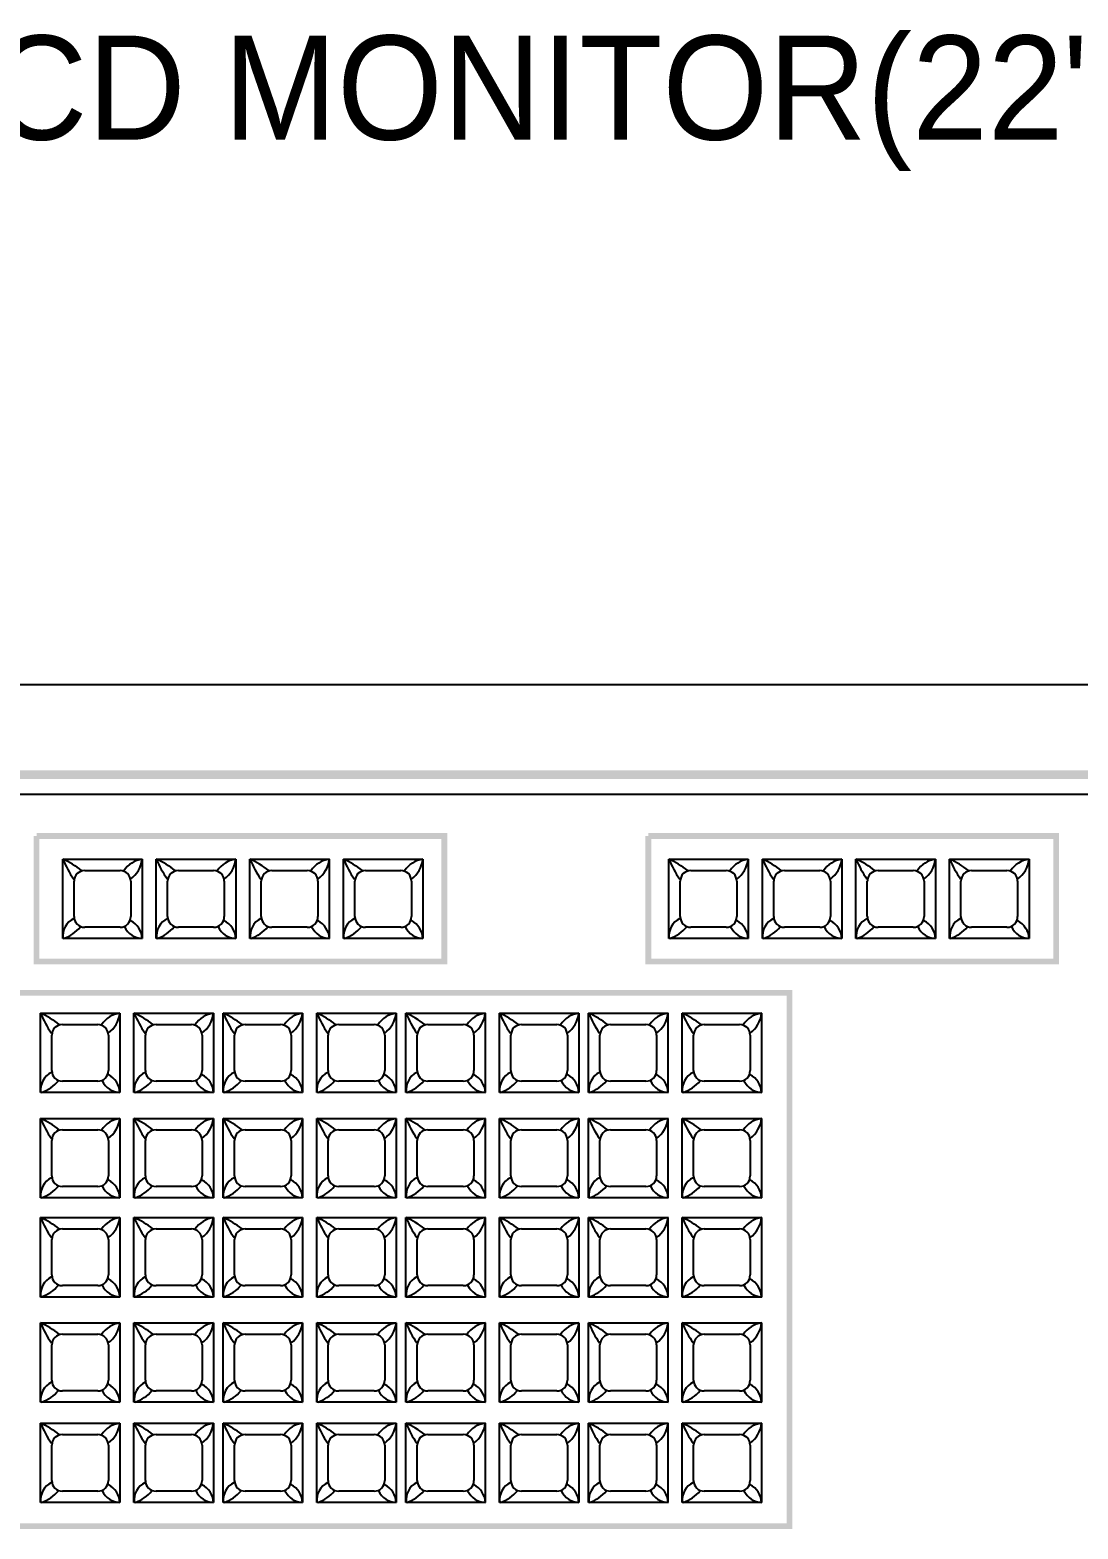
# Model space of a CAD drawing. Header units: millimetres. Extents: x 29838256 to 30236675, y -914750 to -833241.
# Drawn here: x 29840755 to 29842886, y -869224 to -866177 of the extents above; entities that cross this region are included whole.
import ezdxf

# ---------------------------------------------------------------- set-up
doc = ezdxf.new("R2010")
doc.units = ezdxf.units.MM
doc.header["$LTSCALE"] = 600
doc.header["$MEASUREMENT"] = 0
doc.layers.add('PARKING', color=7, linetype='CONTINUOUS')
doc.styles.add('아마노', font='H2GTRM.TTF')

msp = doc.modelspace()

# ---------------------------------------------------------------- linework, layer by layer
at = {"layer": 'PARKING', "color": 7}
for p, q in [((29839102.3, -867507.3), (29844644.5, -867507.3)), ((29839279.3, -867730.2), (29844553.5, -867730.2)), ((29840821.1, -867862.3), (29840982.6, -867862.3)), ((29840821.1, -868023.8), (29840821.1, -867862.3)), ((29840865.9, -867885.4), (29840937.8, -867885.4)), ((29840982.6, -867862.3), (29840982.6, -868023.8)), ((29841011.4, -867862.3), (29841172.9, -867862.3)), ((29841011.4, -868023.8), (29841011.4, -867862.3)), ((29841056.3, -867885.4), (29841128.1, -867885.4)), ((29841172.9, -867862.3), (29841172.9, -868023.8)), ((29841201.7, -868023.8), (29841201.7, -867862.3)), ((29841201.7, -867862.3), (29841363.2, -867862.3)), ((29841246.6, -867885.4), (29841318.4, -867885.4)), ((29841363.2, -867862.3), (29841363.2, -868023.8)), ((29841392.1, -867862.3), (29841553.5, -867862.3)), ((29841392.1, -868023.8), (29841392.1, -867862.3)), ((29841436.9, -867885.4), (29841508.7, -867885.4)), ((29841553.5, -867862.3), (29841553.5, -868023.8)), ((29842053.6, -867862.3), (29842215, -867862.3)), ((29842053.6, -868023.8), (29842053.6, -867862.3)), ((29842098.4, -867885.4), (29842170.2, -867885.4)), ((29842215, -867862.3), (29842215, -868023.8)), ((29842243.9, -867862.3), (29842405.3, -867862.3)), ((29842243.9, -868023.8), (29842243.9, -867862.3)), ((29842288.7, -867885.4), (29842360.5, -867885.4)), ((29842405.3, -867862.3), (29842405.3, -868023.8)), ((29842434.2, -867862.3), (29842595.7, -867862.3)), ((29842434.2, -868023.8), (29842434.2, -867862.3)), ((29842479, -867885.4), (29842550.8, -867885.4)), ((29842595.7, -867862.3), (29842595.7, -868023.8)), ((29842624.5, -868023.8), (29842624.5, -867862.3)), ((29842624.5, -867862.3), (29842786, -867862.3)), ((29842669.3, -867885.4), (29842741.1, -867885.4)), ((29842786, -867862.3), (29842786, -868023.8)), ((29840844.2, -867979), (29840844.2, -867907.1)), ((29840959.5, -867907.1), (29840959.5, -867979)), ((29841034.5, -867979), (29841034.5, -867907.1)), ((29841149.8, -867907.1), (29841149.8, -867979)), ((29841224.8, -867979), (29841224.8, -867907.1)), ((29841340.2, -867907.1), (29841340.2, -867979)), ((29841415.1, -867979), (29841415.1, -867907.1)), ((29841530.5, -867907.1), (29841530.5, -867979)), ((29842076.6, -867979), (29842076.6, -867907.1)), ((29842192, -867907.1), (29842192, -867979)), ((29842266.9, -867979), (29842266.9, -867907.1)), ((29842382.3, -867907.1), (29842382.3, -867979)), ((29842457.2, -867979), (29842457.2, -867907.1)), ((29842572.6, -867907.1), (29842572.6, -867979)), ((29842647.6, -867979), (29842647.6, -867907.1)), ((29842762.9, -867907.1), (29842762.9, -867979)), ((29840937.8, -868000.7), (29840865.9, -868000.7)), ((29841128.1, -868000.7), (29841056.3, -868000.7)), ((29841318.4, -868000.7), (29841246.6, -868000.7)), ((29841508.7, -868000.7), (29841436.9, -868000.7)), ((29842170.2, -868000.7), (29842098.4, -868000.7)), ((29842360.5, -868000.7), (29842288.7, -868000.7)), ((29842550.8, -868000.7), (29842479, -868000.7)), ((29842741.1, -868000.7), (29842669.3, -868000.7)), ((29840982.6, -868023.8), (29840821.1, -868023.8)), ((29841172.9, -868023.8), (29841011.4, -868023.8)), ((29841363.2, -868023.8), (29841201.7, -868023.8)), ((29841553.5, -868023.8), (29841392.1, -868023.8)), ((29842215, -868023.8), (29842053.6, -868023.8)), ((29842405.3, -868023.8), (29842243.9, -868023.8)), ((29842595.7, -868023.8), (29842434.2, -868023.8)), ((29842786, -868023.8), (29842624.5, -868023.8)), ((29840775.8, -868175.2), (29840937.3, -868175.2)), ((29840775.8, -868336.7), (29840775.8, -868175.2)), ((29840937.3, -868175.2), (29840937.3, -868336.7)), ((29840966.1, -868336.7), (29840966.1, -868175.2)), ((29840966.1, -868175.2), (29841127.6, -868175.2)), ((29841127.6, -868175.2), (29841127.6, -868336.7)), ((29841147.4, -868336.7), (29841147.4, -868175.2)), ((29841147.4, -868175.2), (29841308.9, -868175.2)), ((29841308.9, -868175.2), (29841308.9, -868336.7)), ((29841337.7, -868336.7), (29841337.7, -868175.2)), ((29841337.7, -868175.2), (29841499.2, -868175.2)), ((29841499.2, -868175.2), (29841499.2, -868336.7)), ((29841518.9, -868336.7), (29841518.9, -868175.2)), ((29841518.9, -868175.2), (29841680.4, -868175.2)), ((29841680.4, -868175.2), (29841680.4, -868336.7)), ((29841709.2, -868336.7), (29841709.2, -868175.2)), ((29841709.2, -868175.2), (29841870.7, -868175.2)), ((29841870.7, -868175.2), (29841870.7, -868336.7)), ((29841890.5, -868336.7), (29841890.5, -868175.2)), ((29841890.5, -868175.2), (29842051.9, -868175.2)), ((29842051.9, -868175.2), (29842051.9, -868336.7)), ((29842080.8, -868336.7), (29842080.8, -868175.2)), ((29842080.8, -868175.2), (29842242.3, -868175.2)), ((29842242.3, -868175.2), (29842242.3, -868336.7)), ((29840798.9, -868291.9), (29840798.9, -868220.1)), ((29840820.7, -868198.3), (29840892.5, -868198.3)), ((29840914.2, -868220.1), (29840914.2, -868291.9)), ((29840989.2, -868291.9), (29840989.2, -868220.1)), ((29841011, -868198.3), (29841082.8, -868198.3)), ((29841104.6, -868220.1), (29841104.6, -868291.9)), ((29841170.4, -868291.9), (29841170.4, -868220.1)), ((29841192.2, -868198.3), (29841264, -868198.3)), ((29841285.8, -868220.1), (29841285.8, -868291.9)), ((29841360.8, -868291.9), (29841360.8, -868220.1)), ((29841382.5, -868198.3), (29841454.3, -868198.3)), ((29841476.1, -868220.1), (29841476.1, -868291.9)), ((29841542, -868291.9), (29841542, -868220.1)), ((29841563.7, -868198.3), (29841635.6, -868198.3)), ((29841657.3, -868220.1), (29841657.3, -868291.9)), ((29841732.3, -868291.9), (29841732.3, -868220.1)), ((29841754.1, -868198.3), (29841825.9, -868198.3)), ((29841847.6, -868220.1), (29841847.6, -868291.9)), ((29841913.5, -868291.9), (29841913.5, -868220.1)), ((29841935.3, -868198.3), (29842007.1, -868198.3)), ((29842028.9, -868220.1), (29842028.9, -868291.9)), ((29842103.8, -868291.9), (29842103.8, -868220.1)), ((29842125.6, -868198.3), (29842197.4, -868198.3)), ((29842219.2, -868220.1), (29842219.2, -868291.9)), ((29840937.3, -868336.7), (29840775.8, -868336.7)), ((29840892.5, -868313.6), (29840820.7, -868313.6)), ((29841127.6, -868336.7), (29840966.1, -868336.7)), ((29841082.8, -868313.6), (29841011, -868313.6)), ((29841308.9, -868336.7), (29841147.4, -868336.7)), ((29841264, -868313.6), (29841192.2, -868313.6)), ((29841499.2, -868336.7), (29841337.7, -868336.7)), ((29841454.3, -868313.6), (29841382.5, -868313.6)), ((29841680.4, -868336.7), (29841518.9, -868336.7)), ((29841635.6, -868313.6), (29841563.7, -868313.6)), ((29841870.7, -868336.7), (29841709.2, -868336.7)), ((29841825.9, -868313.6), (29841754.1, -868313.6)), ((29842051.9, -868336.7), (29841890.5, -868336.7)), ((29842007.1, -868313.6), (29841935.3, -868313.6)), ((29842242.3, -868336.7), (29842080.8, -868336.7)), ((29842197.4, -868313.6), (29842125.6, -868313.6)), ((29840775.8, -868389.3), (29840937.3, -868389.3)), ((29840775.8, -868550.8), (29840775.8, -868389.3)), ((29840937.3, -868389.3), (29840937.3, -868550.8)), ((29840966.1, -868550.8), (29840966.1, -868389.3)), ((29840966.1, -868389.3), (29841127.6, -868389.3)), ((29841127.6, -868389.3), (29841127.6, -868550.8)), ((29841147.4, -868389.3), (29841308.9, -868389.3)), ((29841147.4, -868550.8), (29841147.4, -868389.3)), ((29841308.9, -868389.3), (29841308.9, -868550.8)), ((29841337.7, -868389.3), (29841499.2, -868389.3)), ((29841337.7, -868550.8), (29841337.7, -868389.3)), ((29841499.2, -868389.3), (29841499.2, -868550.8)), ((29841518.9, -868550.8), (29841518.9, -868389.3)), ((29841518.9, -868389.3), (29841680.4, -868389.3)), ((29841680.4, -868389.3), (29841680.4, -868550.8)), ((29841709.2, -868550.8), (29841709.2, -868389.3)), ((29841709.2, -868389.3), (29841870.7, -868389.3)), ((29841870.7, -868389.3), (29841870.7, -868550.8)), ((29841890.5, -868550.8), (29841890.5, -868389.3)), ((29841890.5, -868389.3), (29842051.9, -868389.3)), ((29842051.9, -868389.3), (29842051.9, -868550.8)), ((29842080.8, -868550.8), (29842080.8, -868389.3)), ((29842080.8, -868389.3), (29842242.3, -868389.3)), ((29842242.3, -868389.3), (29842242.3, -868550.8)), ((29840798.9, -868506), (29840798.9, -868434.1)), ((29840820.7, -868412.4), (29840892.5, -868412.4)), ((29840914.2, -868434.1), (29840914.2, -868506)), ((29840989.2, -868506), (29840989.2, -868434.1)), ((29841011, -868412.4), (29841082.8, -868412.4)), ((29841104.6, -868434.1), (29841104.6, -868506)), ((29841170.4, -868506), (29841170.4, -868434.1)), ((29841192.2, -868412.4), (29841264, -868412.4)), ((29841285.8, -868434.1), (29841285.8, -868506)), ((29841360.8, -868506), (29841360.8, -868434.1)), ((29841382.5, -868412.4), (29841454.3, -868412.4)), ((29841476.1, -868434.1), (29841476.1, -868506)), ((29841542, -868506), (29841542, -868434.1)), ((29841563.7, -868412.4), (29841635.6, -868412.4)), ((29841657.3, -868434.1), (29841657.3, -868506)), ((29841732.3, -868506), (29841732.3, -868434.1)), ((29841754.1, -868412.4), (29841825.9, -868412.4)), ((29841847.6, -868434.1), (29841847.6, -868506)), ((29841913.5, -868506), (29841913.5, -868434.1)), ((29841935.3, -868412.4), (29842007.1, -868412.4)), ((29842028.9, -868434.1), (29842028.9, -868506)), ((29842103.8, -868506), (29842103.8, -868434.1)), ((29842125.6, -868412.4), (29842197.4, -868412.4)), ((29842219.2, -868434.1), (29842219.2, -868506)), ((29840937.3, -868550.8), (29840775.8, -868550.8)), ((29840892.5, -868527.7), (29840820.7, -868527.7)), ((29841127.6, -868550.8), (29840966.1, -868550.8)), ((29841082.8, -868527.7), (29841011, -868527.7)), ((29841308.9, -868550.8), (29841147.4, -868550.8)), ((29841264, -868527.7), (29841192.2, -868527.7)), ((29841499.2, -868550.8), (29841337.7, -868550.8)), ((29841454.3, -868527.7), (29841382.5, -868527.7)), ((29841680.4, -868550.8), (29841518.9, -868550.8)), ((29841635.6, -868527.7), (29841563.7, -868527.7)), ((29841870.7, -868550.8), (29841709.2, -868550.8)), ((29841825.9, -868527.7), (29841754.1, -868527.7)), ((29842051.9, -868550.8), (29841890.5, -868550.8)), ((29842007.1, -868527.7), (29841935.3, -868527.7)), ((29842242.3, -868550.8), (29842080.8, -868550.8)), ((29842197.4, -868527.7), (29842125.6, -868527.7)), ((29840775.8, -868590.8), (29840937.3, -868590.8)), ((29840775.8, -868752.3), (29840775.8, -868590.8)), ((29840820.7, -868613.9), (29840892.5, -868613.9)), ((29840937.3, -868590.8), (29840937.3, -868752.3)), ((29840966.1, -868752.3), (29840966.1, -868590.8)), ((29840966.1, -868590.8), (29841127.6, -868590.8)), ((29841011, -868613.9), (29841082.8, -868613.9)), ((29841127.6, -868590.8), (29841127.6, -868752.3)), ((29841147.4, -868590.8), (29841308.9, -868590.8)), ((29841147.4, -868752.3), (29841147.4, -868590.8)), ((29841192.2, -868613.9), (29841264, -868613.9)), ((29841308.9, -868590.8), (29841308.9, -868752.3)), ((29841337.7, -868590.8), (29841499.2, -868590.8)), ((29841337.7, -868752.3), (29841337.7, -868590.8)), ((29841382.5, -868613.9), (29841454.3, -868613.9)), ((29841499.2, -868590.8), (29841499.2, -868752.3)), ((29841518.9, -868752.3), (29841518.9, -868590.8)), ((29841518.9, -868590.8), (29841680.4, -868590.8)), ((29841563.7, -868613.9), (29841635.6, -868613.9)), ((29841680.4, -868590.8), (29841680.4, -868752.3)), ((29841709.2, -868752.3), (29841709.2, -868590.8)), ((29841709.2, -868590.8), (29841870.7, -868590.8)), ((29841754.1, -868613.9), (29841825.9, -868613.9)), ((29841870.7, -868590.8), (29841870.7, -868752.3)), ((29841890.5, -868752.3), (29841890.5, -868590.8)), ((29841890.5, -868590.8), (29842051.9, -868590.8)), ((29841935.3, -868613.9), (29842007.1, -868613.9)), ((29842051.9, -868590.8), (29842051.9, -868752.3)), ((29842080.8, -868752.3), (29842080.8, -868590.8)), ((29842080.8, -868590.8), (29842242.3, -868590.8)), ((29842125.6, -868613.9), (29842197.4, -868613.9)), ((29842242.3, -868590.8), (29842242.3, -868752.3)), ((29840798.9, -868707.5), (29840798.9, -868635.6)), ((29840914.2, -868635.6), (29840914.2, -868707.5)), ((29840989.2, -868707.5), (29840989.2, -868635.6)), ((29841104.6, -868635.6), (29841104.6, -868707.5)), ((29841170.4, -868707.5), (29841170.4, -868635.6)), ((29841285.8, -868635.6), (29841285.8, -868707.5)), ((29841360.8, -868707.5), (29841360.8, -868635.6)), ((29841476.1, -868635.6), (29841476.1, -868707.5)), ((29841542, -868707.5), (29841542, -868635.6)), ((29841657.3, -868635.6), (29841657.3, -868707.5)), ((29841732.3, -868707.5), (29841732.3, -868635.6)), ((29841847.6, -868635.6), (29841847.6, -868707.5)), ((29841913.5, -868707.5), (29841913.5, -868635.6)), ((29842028.9, -868635.6), (29842028.9, -868707.5)), ((29842103.8, -868707.5), (29842103.8, -868635.6)), ((29842219.2, -868635.6), (29842219.2, -868707.5)), ((29840892.5, -868729.2), (29840820.7, -868729.2)), ((29841082.8, -868729.2), (29841011, -868729.2)), ((29841264, -868729.2), (29841192.2, -868729.2)), ((29841454.3, -868729.2), (29841382.5, -868729.2)), ((29841635.6, -868729.2), (29841563.7, -868729.2)), ((29841825.9, -868729.2), (29841754.1, -868729.2)), ((29842007.1, -868729.2), (29841935.3, -868729.2)), ((29842197.4, -868729.2), (29842125.6, -868729.2)), ((29840937.3, -868752.3), (29840775.8, -868752.3)), ((29841127.6, -868752.3), (29840966.1, -868752.3)), ((29841308.9, -868752.3), (29841147.4, -868752.3)), ((29841499.2, -868752.3), (29841337.7, -868752.3)), ((29841680.4, -868752.3), (29841518.9, -868752.3)), ((29841870.7, -868752.3), (29841709.2, -868752.3)), ((29842051.9, -868752.3), (29841890.5, -868752.3)), ((29842242.3, -868752.3), (29842080.8, -868752.3)), ((29840775.8, -868804.9), (29840937.3, -868804.9)), ((29840775.8, -868966.3), (29840775.8, -868804.9)), ((29840820.7, -868827.9), (29840892.5, -868827.9)), ((29840937.3, -868804.9), (29840937.3, -868966.3)), ((29840966.1, -868966.3), (29840966.1, -868804.9)), ((29840966.1, -868804.9), (29841127.6, -868804.9)), ((29841011, -868827.9), (29841082.8, -868827.9)), ((29841127.6, -868804.9), (29841127.6, -868966.3)), ((29841147.4, -868804.9), (29841308.9, -868804.9)), ((29841147.4, -868966.3), (29841147.4, -868804.9)), ((29841192.2, -868827.9), (29841264, -868827.9)), ((29841308.9, -868804.9), (29841308.9, -868966.3)), ((29841337.7, -868804.9), (29841499.2, -868804.9)), ((29841337.7, -868966.3), (29841337.7, -868804.9)), ((29841382.5, -868827.9), (29841454.3, -868827.9)), ((29841499.2, -868804.9), (29841499.2, -868966.3)), ((29841518.9, -868966.3), (29841518.9, -868804.9)), ((29841518.9, -868804.9), (29841680.4, -868804.9)), ((29841563.7, -868827.9), (29841635.6, -868827.9)), ((29841680.4, -868804.9), (29841680.4, -868966.3)), ((29841709.2, -868966.3), (29841709.2, -868804.9)), ((29841709.2, -868804.9), (29841870.7, -868804.9)), ((29841754.1, -868827.9), (29841825.9, -868827.9)), ((29841870.7, -868804.9), (29841870.7, -868966.3)), ((29841890.5, -868966.3), (29841890.5, -868804.9)), ((29841890.5, -868804.9), (29842051.9, -868804.9)), ((29841935.3, -868827.9), (29842007.1, -868827.9)), ((29842051.9, -868804.9), (29842051.9, -868966.3)), ((29842080.8, -868804.9), (29842242.3, -868804.9)), ((29842080.8, -868966.3), (29842080.8, -868804.9)), ((29842125.6, -868827.9), (29842197.4, -868827.9)), ((29842242.3, -868804.9), (29842242.3, -868966.3)), ((29840798.9, -868921.5), (29840798.9, -868849.7)), ((29840914.2, -868849.7), (29840914.2, -868921.5)), ((29840989.2, -868921.5), (29840989.2, -868849.7)), ((29841104.6, -868849.7), (29841104.6, -868921.5)), ((29841170.4, -868921.5), (29841170.4, -868849.7)), ((29841285.8, -868849.7), (29841285.8, -868921.5)), ((29841360.8, -868921.5), (29841360.8, -868849.7)), ((29841476.1, -868849.7), (29841476.1, -868921.5)), ((29841542, -868921.5), (29841542, -868849.7)), ((29841657.3, -868849.7), (29841657.3, -868921.5)), ((29841732.3, -868921.5), (29841732.3, -868849.7)), ((29841847.6, -868849.7), (29841847.6, -868921.5)), ((29841913.5, -868921.5), (29841913.5, -868849.7)), ((29842028.9, -868849.7), (29842028.9, -868921.5)), ((29842103.8, -868921.5), (29842103.8, -868849.7)), ((29842219.2, -868849.7), (29842219.2, -868921.5)), ((29840892.5, -868943.3), (29840820.7, -868943.3)), ((29841082.8, -868943.3), (29841011, -868943.3)), ((29841264, -868943.3), (29841192.2, -868943.3)), ((29841454.3, -868943.3), (29841382.5, -868943.3)), ((29841635.6, -868943.3), (29841563.7, -868943.3)), ((29841825.9, -868943.3), (29841754.1, -868943.3)), ((29842007.1, -868943.3), (29841935.3, -868943.3)), ((29842197.4, -868943.3), (29842125.6, -868943.3)), ((29840937.3, -868966.3), (29840775.8, -868966.3)), ((29841127.6, -868966.3), (29840966.1, -868966.3)), ((29841308.9, -868966.3), (29841147.4, -868966.3)), ((29841499.2, -868966.3), (29841337.7, -868966.3)), ((29841680.4, -868966.3), (29841518.9, -868966.3)), ((29841870.7, -868966.3), (29841709.2, -868966.3)), ((29842051.9, -868966.3), (29841890.5, -868966.3)), ((29842242.3, -868966.3), (29842080.8, -868966.3)), ((29840775.8, -869008.6), (29840937.3, -869008.6)), ((29840775.8, -869170.1), (29840775.8, -869008.6)), ((29840937.3, -869008.6), (29840937.3, -869170.1)), ((29840966.1, -869008.6), (29841127.6, -869008.6)), ((29840966.1, -869170.1), (29840966.1, -869008.6)), ((29841127.6, -869008.6), (29841127.6, -869170.1)), ((29841147.4, -869008.6), (29841308.9, -869008.6)), ((29841147.4, -869170.1), (29841147.4, -869008.6)), ((29841308.9, -869008.6), (29841308.9, -869170.1)), ((29841337.7, -869008.6), (29841499.2, -869008.6)), ((29841337.7, -869170.1), (29841337.7, -869008.6)), ((29841499.2, -869008.6), (29841499.2, -869170.1)), ((29841518.9, -869008.6), (29841680.4, -869008.6)), ((29841518.9, -869170.1), (29841518.9, -869008.6)), ((29841680.4, -869008.6), (29841680.4, -869170.1)), ((29841709.2, -869170.1), (29841709.2, -869008.6)), ((29841709.2, -869008.6), (29841870.7, -869008.6)), ((29841870.7, -869008.6), (29841870.7, -869170.1)), ((29841890.5, -869170.1), (29841890.5, -869008.6)), ((29841890.5, -869008.6), (29842051.9, -869008.6)), ((29842051.9, -869008.6), (29842051.9, -869170.1)), ((29842080.8, -869008.6), (29842242.3, -869008.6)), ((29842080.8, -869170.1), (29842080.8, -869008.6)), ((29842242.3, -869008.6), (29842242.3, -869170.1)), ((29840820.7, -869031.7), (29840892.5, -869031.7)), ((29841011, -869031.7), (29841082.8, -869031.7)), ((29841192.2, -869031.7), (29841264, -869031.7)), ((29841382.5, -869031.7), (29841454.3, -869031.7)), ((29841563.7, -869031.7), (29841635.6, -869031.7)), ((29841754.1, -869031.7), (29841825.9, -869031.7)), ((29841935.3, -869031.7), (29842007.1, -869031.7)), ((29842125.6, -869031.7), (29842197.4, -869031.7)), ((29840798.9, -869125.3), (29840798.9, -869053.5)), ((29840914.2, -869053.5), (29840914.2, -869125.3)), ((29840989.2, -869125.3), (29840989.2, -869053.5)), ((29841104.6, -869053.5), (29841104.6, -869125.3)), ((29841170.4, -869125.3), (29841170.4, -869053.5)), ((29841285.8, -869053.5), (29841285.8, -869125.3)), ((29841360.8, -869125.3), (29841360.8, -869053.5)), ((29841476.1, -869053.5), (29841476.1, -869125.3)), ((29841542, -869125.3), (29841542, -869053.5)), ((29841657.3, -869053.5), (29841657.3, -869125.3)), ((29841732.3, -869125.3), (29841732.3, -869053.5)), ((29841847.6, -869053.5), (29841847.6, -869125.3)), ((29841913.5, -869125.3), (29841913.5, -869053.5)), ((29842028.9, -869053.5), (29842028.9, -869125.3)), ((29842103.8, -869125.3), (29842103.8, -869053.5)), ((29842219.2, -869053.5), (29842219.2, -869125.3)), ((29840892.5, -869147), (29840820.7, -869147)), ((29841082.8, -869147), (29841011, -869147)), ((29841264, -869147), (29841192.2, -869147)), ((29841454.3, -869147), (29841382.5, -869147)), ((29841635.6, -869147), (29841563.7, -869147)), ((29841825.9, -869147), (29841754.1, -869147)), ((29842007.1, -869147), (29841935.3, -869147)), ((29842197.4, -869147), (29842125.6, -869147)), ((29840937.3, -869170.1), (29840775.8, -869170.1)), ((29841127.6, -869170.1), (29840966.1, -869170.1)), ((29841308.9, -869170.1), (29841147.4, -869170.1)), ((29841499.2, -869170.1), (29841337.7, -869170.1)), ((29841680.4, -869170.1), (29841518.9, -869170.1)), ((29841870.7, -869170.1), (29841709.2, -869170.1)), ((29842051.9, -869170.1), (29841890.5, -869170.1)), ((29842242.3, -869170.1), (29842080.8, -869170.1))]:
    msp.add_line(p, q, dxfattribs=at)
for centre, radius, start, end in [((29840748.1, -868027.6), 180.7, 51.9112, 66.1613), ((29841003.3, -867790.7), 195.3, 201.5209, 215.1064), ((29840865.9, -867907.1), 21.7, 90, 180), ((29840937.8, -867907.1), 21.7, 0, 90), ((29840990.2, -867916.2), 54.3, 97.8809, 146.0244), ((29840923.7, -867855.4), 59.4, 306.7642, 353.3038), ((29840938.4, -868027.6), 180.7, 51.9112, 66.1613), ((29841193.6, -867790.7), 195.3, 201.5209, 215.1064), ((29841056.3, -867907.1), 21.7, 90, 180), ((29841128.1, -867907.1), 21.7, 0, 90), ((29841180.5, -867916.2), 54.3, 97.8809, 146.0244), ((29841114, -867855.4), 59.4, 306.7642, 353.3038), ((29841128.7, -868027.6), 180.7, 51.9112, 66.1613), ((29841383.9, -867790.7), 195.3, 201.5209, 215.1064), ((29841246.6, -867907.1), 21.7, 90, 180), ((29841318.4, -867907.1), 21.7, 0, 90), ((29841370.8, -867916.2), 54.3, 97.8809, 146.0244), ((29841304.4, -867855.4), 59.4, 306.7642, 353.3038), ((29841319, -868027.6), 180.7, 51.9112, 66.1613), ((29841574.2, -867790.7), 195.3, 201.5209, 215.1064), ((29841436.9, -867907.1), 21.7, 90, 180), ((29841508.7, -867907.1), 21.7, 0, 90), ((29841561.1, -867916.2), 54.3, 97.8809, 146.0244), ((29841494.7, -867855.4), 59.4, 306.7642, 353.3038), ((29841980.5, -868027.6), 180.7, 51.9112, 66.1613), ((29842235.7, -867790.7), 195.3, 201.5209, 215.1064), ((29842098.4, -867907.1), 21.7, 90, 180), ((29842170.2, -867907.1), 21.7, 0, 90), ((29842222.6, -867916.2), 54.3, 97.8809, 146.0244), ((29842156.2, -867855.4), 59.4, 306.7642, 353.3038), ((29842170.8, -868027.6), 180.7, 51.9112, 66.1613), ((29842426, -867790.7), 195.3, 201.5209, 215.1064), ((29842288.7, -867907.1), 21.7, 90, 180), ((29842360.5, -867907.1), 21.7, 0, 90), ((29842412.9, -867916.2), 54.3, 97.8809, 146.0244), ((29842346.5, -867855.4), 59.4, 306.7642, 353.3038), ((29842361.1, -868027.6), 180.7, 51.9112, 66.1613), ((29842616.3, -867790.7), 195.3, 201.5209, 215.1064), ((29842479, -867907.1), 21.7, 90, 180), ((29842550.8, -867907.1), 21.7, 0, 90), ((29842603.3, -867916.2), 54.3, 97.8809, 146.0244), ((29842536.8, -867855.4), 59.4, 306.7642, 353.3038), ((29842551.4, -868027.6), 180.7, 51.9112, 66.1613), ((29842806.7, -867790.7), 195.3, 201.5209, 215.1064), ((29842669.3, -867907.1), 21.7, 90, 180), ((29842741.1, -867907.1), 21.7, 0, 90), ((29842793.6, -867916.2), 54.3, 97.8809, 146.0244), ((29842727.1, -867855.4), 59.4, 306.7642, 353.3038), ((29840861.7, -868018.8), 40.3, 116.7478, 186.5343), ((29840798.2, -867949.8), 77.7, 288.6846, 319.8097), ((29840865.9, -867979), 21.7, 180, 270), ((29840937.8, -867979), 21.7, 270, 0), ((29840984.4, -867981.5), 41.9, 206.0881, 267.7266), ((29840940.5, -868025.4), 42.3, 2.7159, 63.5816), ((29841052, -868018.8), 40.3, 116.7478, 186.5343), ((29840988.6, -867949.8), 77.7, 288.6846, 319.8097), ((29841056.3, -867979), 21.7, 180, 270), ((29841128.1, -867979), 21.7, 270, 0), ((29841174.7, -867981.5), 41.9, 206.0881, 267.7266), ((29841130.8, -868025.4), 42.3, 2.7159, 63.5816), ((29841242.3, -868018.8), 40.3, 116.7478, 186.5343), ((29841178.9, -867949.8), 77.7, 288.6846, 319.8097), ((29841246.6, -867979), 21.7, 180, 270), ((29841318.4, -867979), 21.7, 270, 0), ((29841365, -867981.5), 41.9, 206.0881, 267.7266), ((29841321.1, -868025.4), 42.3, 2.7159, 63.5816), ((29841432.6, -868018.8), 40.3, 116.7478, 186.5343), ((29841369.2, -867949.8), 77.7, 288.6846, 319.8097), ((29841436.9, -867979), 21.7, 180, 270), ((29841508.7, -867979), 21.7, 270, 0), ((29841555.3, -867981.5), 41.9, 206.0881, 267.7266), ((29841511.4, -868025.4), 42.3, 2.7159, 63.5816), ((29842094.1, -868018.8), 40.3, 116.7478, 186.5343), ((29842030.7, -867949.8), 77.7, 288.6846, 319.8097), ((29842098.4, -867979), 21.7, 180, 270), ((29842170.2, -867979), 21.7, 270, 0), ((29842216.9, -867981.5), 41.9, 206.0881, 267.7266), ((29842172.9, -868025.4), 42.3, 2.7159, 63.5816), ((29842284.4, -868018.8), 40.3, 116.7478, 186.5343), ((29842221, -867949.8), 77.7, 288.6846, 319.8097), ((29842288.7, -867979), 21.7, 180, 270), ((29842360.5, -867979), 21.7, 270, 0), ((29842407.2, -867981.5), 41.9, 206.0881, 267.7266), ((29842363.2, -868025.4), 42.3, 2.7159, 63.5816), ((29842474.7, -868018.8), 40.3, 116.7478, 186.5343), ((29842411.3, -867949.8), 77.7, 288.6846, 319.8097), ((29842479, -867979), 21.7, 180, 270), ((29842550.8, -867979), 21.7, 270, 0), ((29842597.5, -867981.5), 41.9, 206.0881, 267.7266), ((29842553.5, -868025.4), 42.3, 2.7159, 63.5816), ((29842665, -868018.8), 40.3, 116.7478, 186.5343), ((29842601.6, -867949.8), 77.7, 288.6846, 319.8097), ((29842669.3, -867979), 21.7, 180, 270), ((29842741.1, -867979), 21.7, 270, 0), ((29842787.8, -867981.5), 41.9, 206.0881, 267.7266), ((29842743.8, -868025.4), 42.3, 2.7159, 63.5816), ((29840702.8, -868340.6), 180.7, 51.9112, 66.1613), ((29840958, -868103.7), 195.3, 201.5209, 215.1064), ((29840944.9, -868229.1), 54.3, 97.8809, 146.0244), ((29840878.4, -868168.4), 59.4, 306.7642, 353.3038), ((29840893.1, -868340.6), 180.7, 51.9112, 66.1613), ((29841148.3, -868103.7), 195.3, 201.5209, 215.1064), ((29841135.2, -868229.1), 54.3, 97.8809, 146.0244), ((29841068.8, -868168.4), 59.4, 306.7642, 353.3038), ((29841074.3, -868340.6), 180.7, 51.9112, 66.1613), ((29841329.5, -868103.7), 195.3, 201.5209, 215.1064), ((29841316.5, -868229.1), 54.3, 97.8809, 146.0244), ((29841250, -868168.4), 59.4, 306.7642, 353.3038), ((29841264.6, -868340.6), 180.7, 51.9112, 66.1613), ((29841519.9, -868103.7), 195.3, 201.5209, 215.1064), ((29841506.8, -868229.1), 54.3, 97.8809, 146.0244), ((29841440.3, -868168.4), 59.4, 306.7642, 353.3038), ((29841445.9, -868340.6), 180.7, 51.9112, 66.1613), ((29841701.1, -868103.7), 195.3, 201.5209, 215.1064), ((29841688, -868229.1), 54.3, 97.8809, 146.0244), ((29841621.5, -868168.4), 59.4, 306.7642, 353.3038), ((29841636.2, -868340.6), 180.7, 51.9112, 66.1613), ((29841891.4, -868103.7), 195.3, 201.5209, 215.1064), ((29841878.3, -868229.1), 54.3, 97.8809, 146.0244), ((29841811.8, -868168.4), 59.4, 306.7642, 353.3038), ((29841817.4, -868340.6), 180.7, 51.9112, 66.1613), ((29842072.6, -868103.7), 195.3, 201.5209, 215.1064), ((29842059.5, -868229.1), 54.3, 97.8809, 146.0244), ((29841993.1, -868168.4), 59.4, 306.7642, 353.3038), ((29842007.7, -868340.6), 180.7, 51.9112, 66.1613), ((29842262.9, -868103.7), 195.3, 201.5209, 215.1064), ((29842249.9, -868229.1), 54.3, 97.8809, 146.0244), ((29842183.4, -868168.4), 59.4, 306.7642, 353.3038), ((29840820.7, -868220.1), 21.7, 90, 180), ((29840892.5, -868220.1), 21.7, 0, 90), ((29841011, -868220.1), 21.7, 90, 180), ((29841082.8, -868220.1), 21.7, 0, 90), ((29841192.2, -868220.1), 21.7, 90, 180), ((29841264, -868220.1), 21.7, 0, 90), ((29841382.5, -868220.1), 21.7, 90, 180), ((29841454.3, -868220.1), 21.7, 0, 90), ((29841563.7, -868220.1), 21.7, 90, 180), ((29841635.6, -868220.1), 21.7, 0, 90), ((29841754.1, -868220.1), 21.7, 90, 180), ((29841825.9, -868220.1), 21.7, 0, 90), ((29841935.3, -868220.1), 21.7, 90, 180), ((29842007.1, -868220.1), 21.7, 0, 90), ((29842125.6, -868220.1), 21.7, 90, 180), ((29842197.4, -868220.1), 21.7, 0, 90), ((29840816.4, -868331.7), 40.3, 116.7478, 186.5343), ((29840753, -868262.8), 77.7, 288.6846, 319.8097), ((29840820.7, -868291.9), 21.7, 180, 270), ((29840892.5, -868291.9), 21.7, 270, 0), ((29840939.1, -868294.4), 41.9, 206.0881, 267.7266), ((29840895.2, -868338.3), 42.3, 2.7159, 63.5816), ((29841006.7, -868331.7), 40.3, 116.7478, 186.5343), ((29840943.3, -868262.8), 77.7, 288.6846, 319.8097), ((29841011, -868291.9), 21.7, 180, 270), ((29841082.8, -868291.9), 21.7, 270, 0), ((29841129.4, -868294.4), 41.9, 206.0881, 267.7266), ((29841085.5, -868338.3), 42.3, 2.7159, 63.5816), ((29841187.9, -868331.7), 40.3, 116.7478, 186.5343), ((29841124.5, -868262.8), 77.7, 288.6846, 319.8097), ((29841192.2, -868291.9), 21.7, 180, 270), ((29841264, -868291.9), 21.7, 270, 0), ((29841310.7, -868294.4), 41.9, 206.0881, 267.7266), ((29841266.7, -868338.3), 42.3, 2.7159, 63.5816), ((29841378.2, -868331.7), 40.3, 116.7478, 186.5343), ((29841314.8, -868262.8), 77.7, 288.6846, 319.8097), ((29841382.5, -868291.9), 21.7, 180, 270), ((29841454.3, -868291.9), 21.7, 270, 0), ((29841501, -868294.4), 41.9, 206.0881, 267.7266), ((29841457, -868338.3), 42.3, 2.7159, 63.5816), ((29841559.5, -868331.7), 40.3, 116.7478, 186.5343), ((29841496, -868262.8), 77.7, 288.6846, 319.8097), ((29841563.7, -868291.9), 21.7, 180, 270), ((29841635.6, -868291.9), 21.7, 270, 0), ((29841682.2, -868294.4), 41.9, 206.0881, 267.7266), ((29841638.3, -868338.3), 42.3, 2.7159, 63.5816), ((29841749.8, -868331.7), 40.3, 116.7478, 186.5343), ((29841686.4, -868262.8), 77.7, 288.6846, 319.8097), ((29841754.1, -868291.9), 21.7, 180, 270), ((29841825.9, -868291.9), 21.7, 270, 0), ((29841872.5, -868294.4), 41.9, 206.0881, 267.7266), ((29841828.6, -868338.3), 42.3, 2.7159, 63.5816), ((29841931, -868331.7), 40.3, 116.7478, 186.5343), ((29841867.6, -868262.8), 77.7, 288.6846, 319.8097), ((29841935.3, -868291.9), 21.7, 180, 270), ((29842007.1, -868291.9), 21.7, 270, 0), ((29842053.8, -868294.4), 41.9, 206.0881, 267.7266), ((29842009.8, -868338.3), 42.3, 2.7159, 63.5816), ((29842121.3, -868331.7), 40.3, 116.7478, 186.5343), ((29842057.9, -868262.8), 77.7, 288.6846, 319.8097), ((29842125.6, -868291.9), 21.7, 180, 270), ((29842197.4, -868291.9), 21.7, 270, 0), ((29842244.1, -868294.4), 41.9, 206.0881, 267.7266), ((29842200.1, -868338.3), 42.3, 2.7159, 63.5816), ((29840702.8, -868554.6), 180.7, 51.9112, 66.1613), ((29840958, -868317.7), 195.3, 201.5209, 215.1064), ((29840944.9, -868443.2), 54.3, 97.8809, 146.0244), ((29840878.4, -868382.4), 59.4, 306.7642, 353.3038), ((29840893.1, -868554.6), 180.7, 51.9112, 66.1613), ((29841148.3, -868317.7), 195.3, 201.5209, 215.1064), ((29841135.2, -868443.2), 54.3, 97.8809, 146.0244), ((29841068.8, -868382.4), 59.4, 306.7642, 353.3038), ((29841074.3, -868554.6), 180.7, 51.9112, 66.1613), ((29841329.5, -868317.7), 195.3, 201.5209, 215.1064), ((29841316.5, -868443.2), 54.3, 97.8809, 146.0244), ((29841250, -868382.4), 59.4, 306.7642, 353.3038), ((29841264.6, -868554.6), 180.7, 51.9112, 66.1613), ((29841519.9, -868317.7), 195.3, 201.5209, 215.1064), ((29841506.8, -868443.2), 54.3, 97.8809, 146.0244), ((29841440.3, -868382.4), 59.4, 306.7642, 353.3038), ((29841445.9, -868554.6), 180.7, 51.9112, 66.1613), ((29841701.1, -868317.7), 195.3, 201.5209, 215.1064), ((29841688, -868443.2), 54.3, 97.8809, 146.0244), ((29841621.5, -868382.4), 59.4, 306.7642, 353.3038), ((29841636.2, -868554.6), 180.7, 51.9112, 66.1613), ((29841891.4, -868317.7), 195.3, 201.5209, 215.1064), ((29841878.3, -868443.2), 54.3, 97.8809, 146.0244), ((29841811.8, -868382.4), 59.4, 306.7642, 353.3038), ((29841817.4, -868554.6), 180.7, 51.9112, 66.1613), ((29842072.6, -868317.7), 195.3, 201.5209, 215.1064), ((29842059.5, -868443.2), 54.3, 97.8809, 146.0244), ((29841993.1, -868382.4), 59.4, 306.7642, 353.3038), ((29842007.7, -868554.6), 180.7, 51.9112, 66.1613), ((29842262.9, -868317.7), 195.3, 201.5209, 215.1064), ((29842249.9, -868443.2), 54.3, 97.8809, 146.0244), ((29842183.4, -868382.4), 59.4, 306.7642, 353.3038), ((29840820.7, -868434.1), 21.7, 90, 180), ((29840892.5, -868434.1), 21.7, 0, 90), ((29841011, -868434.1), 21.7, 90, 180), ((29841082.8, -868434.1), 21.7, 0, 90), ((29841192.2, -868434.1), 21.7, 90, 180), ((29841264, -868434.1), 21.7, 0, 90), ((29841382.5, -868434.1), 21.7, 90, 180), ((29841454.3, -868434.1), 21.7, 0, 90), ((29841563.7, -868434.1), 21.7, 90, 180), ((29841635.6, -868434.1), 21.7, 0, 90), ((29841754.1, -868434.1), 21.7, 90, 180), ((29841825.9, -868434.1), 21.7, 0, 90), ((29841935.3, -868434.1), 21.7, 90, 180), ((29842007.1, -868434.1), 21.7, 0, 90), ((29842125.6, -868434.1), 21.7, 90, 180), ((29842197.4, -868434.1), 21.7, 0, 90), ((29840816.4, -868545.8), 40.3, 116.7478, 186.5343), ((29840820.7, -868506), 21.7, 180, 270), ((29840892.5, -868506), 21.7, 270, 0), ((29840895.2, -868552.4), 42.3, 2.7159, 63.5816), ((29841006.7, -868545.8), 40.3, 116.7478, 186.5343), ((29841011, -868506), 21.7, 180, 270), ((29841082.8, -868506), 21.7, 270, 0), ((29841085.5, -868552.4), 42.3, 2.7159, 63.5816), ((29841187.9, -868545.8), 40.3, 116.7478, 186.5343), ((29841192.2, -868506), 21.7, 180, 270), ((29841264, -868506), 21.7, 270, 0), ((29841266.7, -868552.4), 42.3, 2.7159, 63.5816), ((29841378.2, -868545.8), 40.3, 116.7478, 186.5343), ((29841382.5, -868506), 21.7, 180, 270), ((29841454.3, -868506), 21.7, 270, 0), ((29841457, -868552.4), 42.3, 2.7159, 63.5816), ((29841559.5, -868545.8), 40.3, 116.7478, 186.5343), ((29841563.7, -868506), 21.7, 180, 270), ((29841635.6, -868506), 21.7, 270, 0), ((29841638.3, -868552.4), 42.3, 2.7159, 63.5816), ((29841749.8, -868545.8), 40.3, 116.7478, 186.5343), ((29841754.1, -868506), 21.7, 180, 270), ((29841825.9, -868506), 21.7, 270, 0), ((29841828.6, -868552.4), 42.3, 2.7159, 63.5816), ((29841931, -868545.8), 40.3, 116.7478, 186.5343), ((29841935.3, -868506), 21.7, 180, 270), ((29842007.1, -868506), 21.7, 270, 0), ((29842009.8, -868552.4), 42.3, 2.7159, 63.5816), ((29842121.3, -868545.8), 40.3, 116.7478, 186.5343), ((29842125.6, -868506), 21.7, 180, 270), ((29842197.4, -868506), 21.7, 270, 0), ((29842200.1, -868552.4), 42.3, 2.7159, 63.5816), ((29840753, -868476.8), 77.7, 288.6846, 319.8097), ((29840939.1, -868508.5), 41.9, 206.0881, 267.7266), ((29840943.3, -868476.8), 77.7, 288.6846, 319.8097), ((29841129.4, -868508.5), 41.9, 206.0881, 267.7266), ((29841124.5, -868476.8), 77.7, 288.6846, 319.8097), ((29841310.7, -868508.5), 41.9, 206.0881, 267.7266), ((29841314.8, -868476.8), 77.7, 288.6846, 319.8097), ((29841501, -868508.5), 41.9, 206.0881, 267.7266), ((29841496, -868476.8), 77.7, 288.6846, 319.8097), ((29841682.2, -868508.5), 41.9, 206.0881, 267.7266), ((29841686.4, -868476.8), 77.7, 288.6846, 319.8097), ((29841872.5, -868508.5), 41.9, 206.0881, 267.7266), ((29841867.6, -868476.8), 77.7, 288.6846, 319.8097), ((29842053.8, -868508.5), 41.9, 206.0881, 267.7266), ((29842057.9, -868476.8), 77.7, 288.6846, 319.8097), ((29842244.1, -868508.5), 41.9, 206.0881, 267.7266), ((29840702.8, -868756.1), 180.7, 51.9112, 66.1613), ((29840958, -868519.2), 195.3, 201.5209, 215.1064), ((29840820.7, -868635.6), 21.7, 90, 180), ((29840892.5, -868635.6), 21.7, 0, 90), ((29840944.9, -868644.7), 54.3, 97.8809, 146.0244), ((29840878.4, -868584), 59.4, 306.7642, 353.3038), ((29840893.1, -868756.1), 180.7, 51.9112, 66.1613), ((29841148.3, -868519.2), 195.3, 201.5209, 215.1064), ((29841011, -868635.6), 21.7, 90, 180), ((29841082.8, -868635.6), 21.7, 0, 90), ((29841135.2, -868644.7), 54.3, 97.8809, 146.0244), ((29841068.8, -868584), 59.4, 306.7642, 353.3038), ((29841074.3, -868756.1), 180.7, 51.9112, 66.1613), ((29841329.5, -868519.2), 195.3, 201.5209, 215.1064), ((29841192.2, -868635.6), 21.7, 90, 180), ((29841264, -868635.6), 21.7, 0, 90), ((29841316.5, -868644.7), 54.3, 97.8809, 146.0244), ((29841250, -868584), 59.4, 306.7642, 353.3038), ((29841264.6, -868756.1), 180.7, 51.9112, 66.1613), ((29841519.9, -868519.2), 195.3, 201.5209, 215.1064), ((29841382.5, -868635.6), 21.7, 90, 180), ((29841454.3, -868635.6), 21.7, 0, 90), ((29841506.8, -868644.7), 54.3, 97.8809, 146.0244), ((29841440.3, -868584), 59.4, 306.7642, 353.3038), ((29841445.9, -868756.1), 180.7, 51.9112, 66.1613), ((29841701.1, -868519.2), 195.3, 201.5209, 215.1064), ((29841563.7, -868635.6), 21.7, 90, 180), ((29841635.6, -868635.6), 21.7, 0, 90), ((29841688, -868644.7), 54.3, 97.8809, 146.0244), ((29841621.5, -868584), 59.4, 306.7642, 353.3038), ((29841636.2, -868756.1), 180.7, 51.9112, 66.1613), ((29841891.4, -868519.2), 195.3, 201.5209, 215.1064), ((29841754.1, -868635.6), 21.7, 90, 180), ((29841825.9, -868635.6), 21.7, 0, 90), ((29841878.3, -868644.7), 54.3, 97.8809, 146.0244), ((29841811.8, -868584), 59.4, 306.7642, 353.3038), ((29841817.4, -868756.1), 180.7, 51.9112, 66.1613), ((29842072.6, -868519.2), 195.3, 201.5209, 215.1064), ((29841935.3, -868635.6), 21.7, 90, 180), ((29842007.1, -868635.6), 21.7, 0, 90), ((29842059.5, -868644.7), 54.3, 97.8809, 146.0244), ((29841993.1, -868584), 59.4, 306.7642, 353.3038), ((29842007.7, -868756.1), 180.7, 51.9112, 66.1613), ((29842262.9, -868519.2), 195.3, 201.5209, 215.1064), ((29842125.6, -868635.6), 21.7, 90, 180), ((29842197.4, -868635.6), 21.7, 0, 90), ((29842249.9, -868644.7), 54.3, 97.8809, 146.0244), ((29842183.4, -868584), 59.4, 306.7642, 353.3038), ((29840820.7, -868707.5), 21.7, 180, 270), ((29840892.5, -868707.5), 21.7, 270, 0), ((29841011, -868707.5), 21.7, 180, 270), ((29841082.8, -868707.5), 21.7, 270, 0), ((29841192.2, -868707.5), 21.7, 180, 270), ((29841264, -868707.5), 21.7, 270, 0), ((29841382.5, -868707.5), 21.7, 180, 270), ((29841454.3, -868707.5), 21.7, 270, 0), ((29841563.7, -868707.5), 21.7, 180, 270), ((29841635.6, -868707.5), 21.7, 270, 0), ((29841754.1, -868707.5), 21.7, 180, 270), ((29841825.9, -868707.5), 21.7, 270, 0), ((29841935.3, -868707.5), 21.7, 180, 270), ((29842007.1, -868707.5), 21.7, 270, 0), ((29842125.6, -868707.5), 21.7, 180, 270), ((29842197.4, -868707.5), 21.7, 270, 0), ((29840816.4, -868747.3), 40.3, 116.7478, 186.5343), ((29840753, -868678.3), 77.7, 288.6846, 319.8097), ((29840939.1, -868710), 41.9, 206.0881, 267.7266), ((29840895.2, -868753.9), 42.3, 2.7159, 63.5816), ((29841006.7, -868747.3), 40.3, 116.7478, 186.5343), ((29840943.3, -868678.3), 77.7, 288.6846, 319.8097), ((29841129.4, -868710), 41.9, 206.0881, 267.7266), ((29841085.5, -868753.9), 42.3, 2.7159, 63.5816), ((29841187.9, -868747.3), 40.3, 116.7478, 186.5343), ((29841124.5, -868678.3), 77.7, 288.6846, 319.8097), ((29841310.7, -868710), 41.9, 206.0881, 267.7266), ((29841266.7, -868753.9), 42.3, 2.7159, 63.5816), ((29841378.2, -868747.3), 40.3, 116.7478, 186.5343), ((29841314.8, -868678.3), 77.7, 288.6846, 319.8097), ((29841501, -868710), 41.9, 206.0881, 267.7266), ((29841457, -868753.9), 42.3, 2.7159, 63.5816), ((29841559.5, -868747.3), 40.3, 116.7478, 186.5343), ((29841496, -868678.3), 77.7, 288.6846, 319.8097), ((29841682.2, -868710), 41.9, 206.0881, 267.7266), ((29841638.3, -868753.9), 42.3, 2.7159, 63.5816), ((29841749.8, -868747.3), 40.3, 116.7478, 186.5343), ((29841686.4, -868678.3), 77.7, 288.6846, 319.8097), ((29841872.5, -868710), 41.9, 206.0881, 267.7266), ((29841828.6, -868753.9), 42.3, 2.7159, 63.5816), ((29841931, -868747.3), 40.3, 116.7478, 186.5343), ((29841867.6, -868678.3), 77.7, 288.6846, 319.8097), ((29842053.8, -868710), 41.9, 206.0881, 267.7266), ((29842009.8, -868753.9), 42.3, 2.7159, 63.5816), ((29842121.3, -868747.3), 40.3, 116.7478, 186.5343), ((29842057.9, -868678.3), 77.7, 288.6846, 319.8097), ((29842244.1, -868710), 41.9, 206.0881, 267.7266), ((29842200.1, -868753.9), 42.3, 2.7159, 63.5816), ((29840702.8, -868970.2), 180.7, 51.9112, 66.1613), ((29840958, -868733.3), 195.3, 201.5209, 215.1064), ((29840820.7, -868849.7), 21.7, 90, 180), ((29840892.5, -868849.7), 21.7, 0, 90), ((29840944.9, -868858.8), 54.3, 97.8809, 146.0244), ((29840878.4, -868798), 59.4, 306.7642, 353.3038), ((29840893.1, -868970.2), 180.7, 51.9112, 66.1613), ((29841148.3, -868733.3), 195.3, 201.5209, 215.1064), ((29841011, -868849.7), 21.7, 90, 180), ((29841082.8, -868849.7), 21.7, 0, 90), ((29841135.2, -868858.8), 54.3, 97.8809, 146.0244), ((29841068.8, -868798), 59.4, 306.7642, 353.3038), ((29841074.3, -868970.2), 180.7, 51.9112, 66.1613), ((29841329.5, -868733.3), 195.3, 201.5209, 215.1064), ((29841192.2, -868849.7), 21.7, 90, 180), ((29841264, -868849.7), 21.7, 0, 90), ((29841316.5, -868858.8), 54.3, 97.8809, 146.0244), ((29841250, -868798), 59.4, 306.7642, 353.3038), ((29841264.6, -868970.2), 180.7, 51.9112, 66.1613), ((29841519.9, -868733.3), 195.3, 201.5209, 215.1064), ((29841382.5, -868849.7), 21.7, 90, 180), ((29841454.3, -868849.7), 21.7, 0, 90), ((29841506.8, -868858.8), 54.3, 97.8809, 146.0244), ((29841440.3, -868798), 59.4, 306.7642, 353.3038), ((29841445.9, -868970.2), 180.7, 51.9112, 66.1613), ((29841701.1, -868733.3), 195.3, 201.5209, 215.1064), ((29841563.7, -868849.7), 21.7, 90, 180), ((29841635.6, -868849.7), 21.7, 0, 90), ((29841688, -868858.8), 54.3, 97.8809, 146.0244), ((29841621.5, -868798), 59.4, 306.7642, 353.3038), ((29841636.2, -868970.2), 180.7, 51.9112, 66.1613), ((29841891.4, -868733.3), 195.3, 201.5209, 215.1064), ((29841754.1, -868849.7), 21.7, 90, 180), ((29841825.9, -868849.7), 21.7, 0, 90), ((29841878.3, -868858.8), 54.3, 97.8809, 146.0244), ((29841811.8, -868798), 59.4, 306.7642, 353.3038), ((29841817.4, -868970.2), 180.7, 51.9112, 66.1613), ((29842072.6, -868733.3), 195.3, 201.5209, 215.1064), ((29841935.3, -868849.7), 21.7, 90, 180), ((29842007.1, -868849.7), 21.7, 0, 90), ((29842059.5, -868858.8), 54.3, 97.8809, 146.0244), ((29841993.1, -868798), 59.4, 306.7642, 353.3038), ((29842007.7, -868970.2), 180.7, 51.9112, 66.1613), ((29842262.9, -868733.3), 195.3, 201.5209, 215.1064), ((29842125.6, -868849.7), 21.7, 90, 180), ((29842197.4, -868849.7), 21.7, 0, 90), ((29842249.9, -868858.8), 54.3, 97.8809, 146.0244), ((29842183.4, -868798), 59.4, 306.7642, 353.3038), ((29840820.7, -868921.5), 21.7, 180, 270), ((29840892.5, -868921.5), 21.7, 270, 0), ((29841011, -868921.5), 21.7, 180, 270), ((29841082.8, -868921.5), 21.7, 270, 0), ((29841192.2, -868921.5), 21.7, 180, 270), ((29841264, -868921.5), 21.7, 270, 0), ((29841382.5, -868921.5), 21.7, 180, 270), ((29841454.3, -868921.5), 21.7, 270, 0), ((29841563.7, -868921.5), 21.7, 180, 270), ((29841635.6, -868921.5), 21.7, 270, 0), ((29841754.1, -868921.5), 21.7, 180, 270), ((29841825.9, -868921.5), 21.7, 270, 0), ((29841935.3, -868921.5), 21.7, 180, 270), ((29842007.1, -868921.5), 21.7, 270, 0), ((29842125.6, -868921.5), 21.7, 180, 270), ((29842197.4, -868921.5), 21.7, 270, 0), ((29840816.4, -868961.4), 40.3, 116.7478, 186.5343), ((29840753, -868892.4), 77.7, 288.6846, 319.8097), ((29840939.1, -868924.1), 41.9, 206.0881, 267.7266), ((29840895.2, -868968), 42.3, 2.7159, 63.5816), ((29841006.7, -868961.4), 40.3, 116.7478, 186.5343), ((29840943.3, -868892.4), 77.7, 288.6846, 319.8097), ((29841129.4, -868924.1), 41.9, 206.0881, 267.7266), ((29841085.5, -868968), 42.3, 2.7159, 63.5816), ((29841187.9, -868961.4), 40.3, 116.7478, 186.5343), ((29841124.5, -868892.4), 77.7, 288.6846, 319.8097), ((29841310.7, -868924.1), 41.9, 206.0881, 267.7266), ((29841266.7, -868968), 42.3, 2.7159, 63.5816), ((29841378.2, -868961.4), 40.3, 116.7478, 186.5343), ((29841314.8, -868892.4), 77.7, 288.6846, 319.8097), ((29841501, -868924.1), 41.9, 206.0881, 267.7266), ((29841457, -868968), 42.3, 2.7159, 63.5816), ((29841559.5, -868961.4), 40.3, 116.7478, 186.5343), ((29841496, -868892.4), 77.7, 288.6846, 319.8097), ((29841682.2, -868924.1), 41.9, 206.0881, 267.7266), ((29841638.3, -868968), 42.3, 2.7159, 63.5816), ((29841749.8, -868961.4), 40.3, 116.7478, 186.5343), ((29841686.4, -868892.4), 77.7, 288.6846, 319.8097), ((29841872.5, -868924.1), 41.9, 206.0881, 267.7266), ((29841828.6, -868968), 42.3, 2.7159, 63.5816), ((29841931, -868961.4), 40.3, 116.7478, 186.5343), ((29841867.6, -868892.4), 77.7, 288.6846, 319.8097), ((29842053.8, -868924.1), 41.9, 206.0881, 267.7266), ((29842009.8, -868968), 42.3, 2.7159, 63.5816), ((29842121.3, -868961.4), 40.3, 116.7478, 186.5343), ((29842057.9, -868892.4), 77.7, 288.6846, 319.8097), ((29842244.1, -868924.1), 41.9, 206.0881, 267.7266), ((29842200.1, -868968), 42.3, 2.7159, 63.5816), ((29840702.8, -869174), 180.7, 51.9112, 66.1613), ((29840958, -868937.1), 195.3, 201.5209, 215.1064), ((29840944.9, -869062.5), 54.3, 97.8809, 146.0244), ((29840878.4, -869001.8), 59.4, 306.7642, 353.3038), ((29840893.1, -869174), 180.7, 51.9112, 66.1613), ((29841148.3, -868937.1), 195.3, 201.5209, 215.1064), ((29841135.2, -869062.5), 54.3, 97.8809, 146.0244), ((29841068.8, -869001.8), 59.4, 306.7642, 353.3038), ((29841074.3, -869174), 180.7, 51.9112, 66.1613), ((29841329.5, -868937.1), 195.3, 201.5209, 215.1064), ((29841316.5, -869062.5), 54.3, 97.8809, 146.0244), ((29841250, -869001.8), 59.4, 306.7642, 353.3038), ((29841264.6, -869174), 180.7, 51.9112, 66.1613), ((29841519.9, -868937.1), 195.3, 201.5209, 215.1064), ((29841506.8, -869062.5), 54.3, 97.8809, 146.0244), ((29841440.3, -869001.8), 59.4, 306.7642, 353.3038), ((29841445.9, -869174), 180.7, 51.9112, 66.1613), ((29841701.1, -868937.1), 195.3, 201.5209, 215.1064), ((29841688, -869062.5), 54.3, 97.8809, 146.0244), ((29841621.5, -869001.8), 59.4, 306.7642, 353.3038), ((29841636.2, -869174), 180.7, 51.9112, 66.1613), ((29841891.4, -868937.1), 195.3, 201.5209, 215.1064), ((29841878.3, -869062.5), 54.3, 97.8809, 146.0244), ((29841811.8, -869001.8), 59.4, 306.7642, 353.3038), ((29841817.4, -869174), 180.7, 51.9112, 66.1613), ((29842072.6, -868937.1), 195.3, 201.5209, 215.1064), ((29842059.5, -869062.5), 54.3, 97.8809, 146.0244), ((29841993.1, -869001.8), 59.4, 306.7642, 353.3038), ((29842007.7, -869174), 180.7, 51.9112, 66.1613), ((29842262.9, -868937.1), 195.3, 201.5209, 215.1064), ((29842249.9, -869062.5), 54.3, 97.8809, 146.0244), ((29842183.4, -869001.8), 59.4, 306.7642, 353.3038), ((29840820.7, -869053.5), 21.7, 90, 180), ((29840892.5, -869053.5), 21.7, 0, 90), ((29841011, -869053.5), 21.7, 90, 180), ((29841082.8, -869053.5), 21.7, 0, 90), ((29841192.2, -869053.5), 21.7, 90, 180), ((29841264, -869053.5), 21.7, 0, 90), ((29841382.5, -869053.5), 21.7, 90, 180), ((29841454.3, -869053.5), 21.7, 0, 90), ((29841563.7, -869053.5), 21.7, 90, 180), ((29841635.6, -869053.5), 21.7, 0, 90), ((29841754.1, -869053.5), 21.7, 90, 180), ((29841825.9, -869053.5), 21.7, 0, 90), ((29841935.3, -869053.5), 21.7, 90, 180), ((29842007.1, -869053.5), 21.7, 0, 90), ((29842125.6, -869053.5), 21.7, 90, 180), ((29842197.4, -869053.5), 21.7, 0, 90), ((29840816.4, -869165.1), 40.3, 116.7478, 186.5343), ((29840820.7, -869125.3), 21.7, 180, 270), ((29840892.5, -869125.3), 21.7, 270, 0), ((29840895.2, -869171.7), 42.3, 2.7159, 63.5816), ((29841006.7, -869165.1), 40.3, 116.7478, 186.5343), ((29841011, -869125.3), 21.7, 180, 270), ((29841082.8, -869125.3), 21.7, 270, 0), ((29841085.5, -869171.7), 42.3, 2.7159, 63.5816), ((29841187.9, -869165.1), 40.3, 116.7478, 186.5343), ((29841192.2, -869125.3), 21.7, 180, 270), ((29841264, -869125.3), 21.7, 270, 0), ((29841266.7, -869171.7), 42.3, 2.7159, 63.5816), ((29841378.2, -869165.1), 40.3, 116.7478, 186.5343), ((29841382.5, -869125.3), 21.7, 180, 270), ((29841454.3, -869125.3), 21.7, 270, 0), ((29841457, -869171.7), 42.3, 2.7159, 63.5816), ((29841559.5, -869165.1), 40.3, 116.7478, 186.5343), ((29841563.7, -869125.3), 21.7, 180, 270), ((29841635.6, -869125.3), 21.7, 270, 0), ((29841638.3, -869171.7), 42.3, 2.7159, 63.5816), ((29841749.8, -869165.1), 40.3, 116.7478, 186.5343), ((29841754.1, -869125.3), 21.7, 180, 270), ((29841825.9, -869125.3), 21.7, 270, 0), ((29841828.6, -869171.7), 42.3, 2.7159, 63.5816), ((29841931, -869165.1), 40.3, 116.7478, 186.5343), ((29841935.3, -869125.3), 21.7, 180, 270), ((29842007.1, -869125.3), 21.7, 270, 0), ((29842009.8, -869171.7), 42.3, 2.7159, 63.5816), ((29842121.3, -869165.1), 40.3, 116.7478, 186.5343), ((29842125.6, -869125.3), 21.7, 180, 270), ((29842197.4, -869125.3), 21.7, 270, 0), ((29842200.1, -869171.7), 42.3, 2.7159, 63.5816), ((29840753, -869096.2), 77.7, 288.6846, 319.8097), ((29840939.1, -869127.8), 41.9, 206.0881, 267.7266), ((29840943.3, -869096.2), 77.7, 288.6846, 319.8097), ((29841129.4, -869127.8), 41.9, 206.0881, 267.7266), ((29841124.5, -869096.2), 77.7, 288.6846, 319.8097), ((29841310.7, -869127.8), 41.9, 206.0881, 267.7266), ((29841314.8, -869096.2), 77.7, 288.6846, 319.8097), ((29841501, -869127.8), 41.9, 206.0881, 267.7266), ((29841496, -869096.2), 77.7, 288.6846, 319.8097), ((29841682.2, -869127.8), 41.9, 206.0881, 267.7266), ((29841686.4, -869096.2), 77.7, 288.6846, 319.8097), ((29841872.5, -869127.8), 41.9, 206.0881, 267.7266), ((29841867.6, -869096.2), 77.7, 288.6846, 319.8097), ((29842053.8, -869127.8), 41.9, 206.0881, 267.7266), ((29842057.9, -869096.2), 77.7, 288.6846, 319.8097), ((29842244.1, -869127.8), 41.9, 206.0881, 267.7266)]:
    msp.add_arc(centre, radius, start, end, dxfattribs=at)
for points in [[(29839291.6, -867681.8), (29839291.6, -867699.5), (29844538, -867681.8), (29844538, -867699.5)], [(29840762.1, -868076.2), (29840773.9, -868064.4), (29840762.1, -867815.2), (29840773.9, -867815.2)], [(29840768, -867809.3), (29840768, -867821.1), (29841603.3, -867809.3), (29841591.4, -867821.1)], [(29841603.3, -867809.3), (29841591.4, -867821.1), (29841603.3, -868076.2), (29841591.4, -868064.4)], [(29842006.1, -868076.2), (29842018, -868064.4), (29842006.1, -867815.2), (29842018, -867815.2)], [(29842012.1, -867809.3), (29842012.1, -867821.1), (29842847.3, -867809.3), (29842835.5, -867821.1)], [(29842847.3, -867809.3), (29842835.5, -867821.1), (29842847.3, -868076.2), (29842835.5, -868064.4)], [(29841603.3, -868076.2), (29841591.4, -868064.4), (29840762.1, -868076.2), (29840773.9, -868064.4)], [(29842847.3, -868076.2), (29842835.5, -868064.4), (29842006.1, -868076.2), (29842018, -868064.4)], [(29839226.2, -868128.1), (29839226.2, -868140), (29842305.1, -868128.1), (29842293.3, -868140)], [(29842305.1, -868128.1), (29842293.3, -868140), (29842305.1, -869223.8), (29842293.3, -869212)], [(29842305.1, -869223.8), (29842293.3, -869212), (29839220.3, -869223.8), (29839232.1, -869212)]]:
    msp.add_trace(points, dxfattribs=at)

# ---------------------------------------------------------------- texts
at = {"layer": 'PARKING', "color": 7, "style": '아마노'}
msp.add_text('TFT LCD MONITOR(22")', height=211.7, dxfattribs=at).set_placement((29839932.9, -866399.9))

doc.saveas('drawing.dxf')
